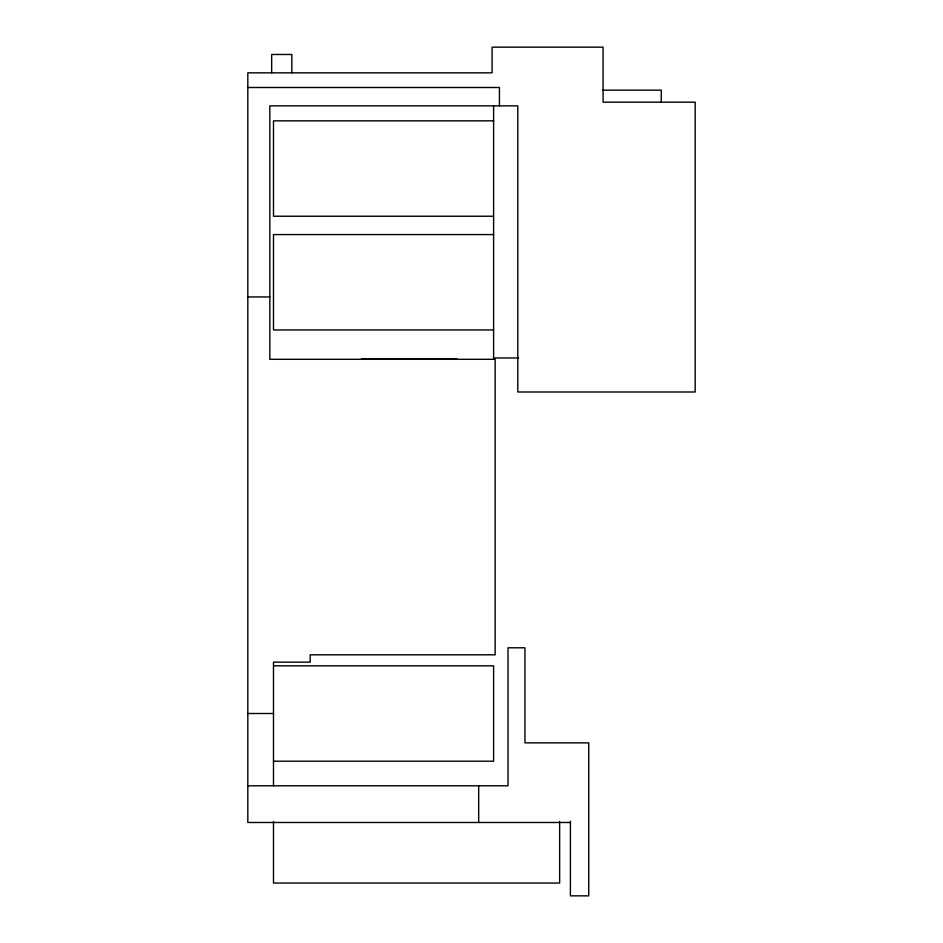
<?xml version="1.0" encoding="UTF-8"?>
<svg xmlns="http://www.w3.org/2000/svg" width="943" height="943" viewBox="0 0 943 943"><rect width="100%" height="100%" fill="white"/><g stroke="black" fill="none" stroke-linecap="round" stroke-linejoin="round"><path stroke-width="1.41" d="M247.82 87.499L499.436 87.499L499.436 105.852M602.565 90.151L661.267 90.151L661.267 101.891M493.613 120.845L273.494 120.845L273.494 216.23L493.613 216.23M493.613 234.571L273.494 234.571L273.494 329.956L493.613 329.956M247.82 296.939L269.828 296.939M518.556 357.963L493.613 357.963L493.613 105.557M361.582 358.953L456.966 358.953M273.494 665.829L493.613 665.829L493.613 761.201L273.494 761.201M247.82 713.509L273.494 713.509M247.82 785.79L508.029 785.79L508.029 647.794L524.945 647.794L524.945 742.872L588.738 742.872L588.738 895.85L570.397 895.85L570.397 821.212M570.397 822.485L247.82 822.485L247.82 72.835L492.105 72.835L492.105 47.15L603.072 47.15L603.072 102.174L695.18 102.174L695.18 391.993L517.79 391.993L517.79 105.852L269.828 105.852L269.828 359.307L495.146 359.307L495.146 654.819L310.176 654.819L310.176 662.151L273.494 662.151L273.494 785.79M559.647 821.412L559.647 883.049L273.494 883.049L273.494 821.412M478.679 785.79L478.679 822.485M291.835 72.835L291.835 54.482L271.667 54.482L271.667 72.835"/></g></svg>
